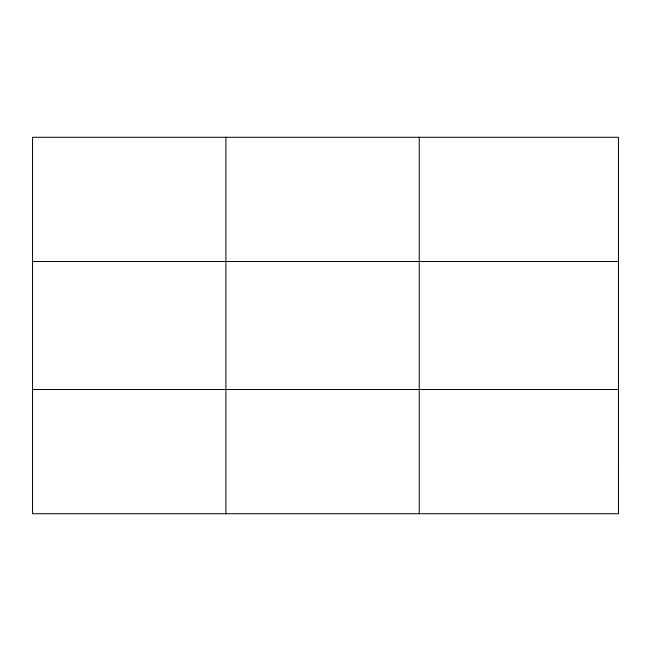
<?xml version="1.0" encoding="UTF-8"?>
<svg xmlns="http://www.w3.org/2000/svg" width="651" height="651" viewBox="0 0 651 651"><rect width="100%" height="100%" fill="white"/><g stroke="black" fill="none" stroke-linecap="round" stroke-linejoin="round"><path stroke-width="0.98" d="M225.897 513.72L225.897 137.28M419.244 513.72L419.244 137.28M32.55 261.507L618.45 261.507M32.55 389.493L618.45 389.493M618.45 472.309L618.45 513.72L32.55 513.72L32.55 137.28L618.45 137.28L618.45 472.309"/></g></svg>
